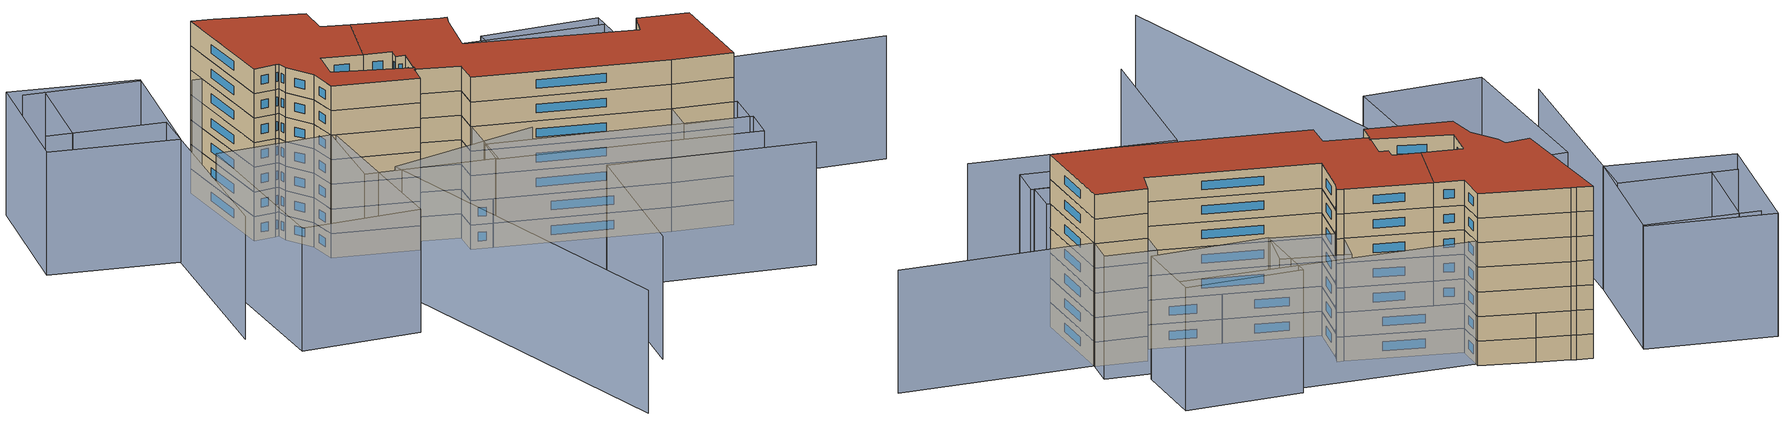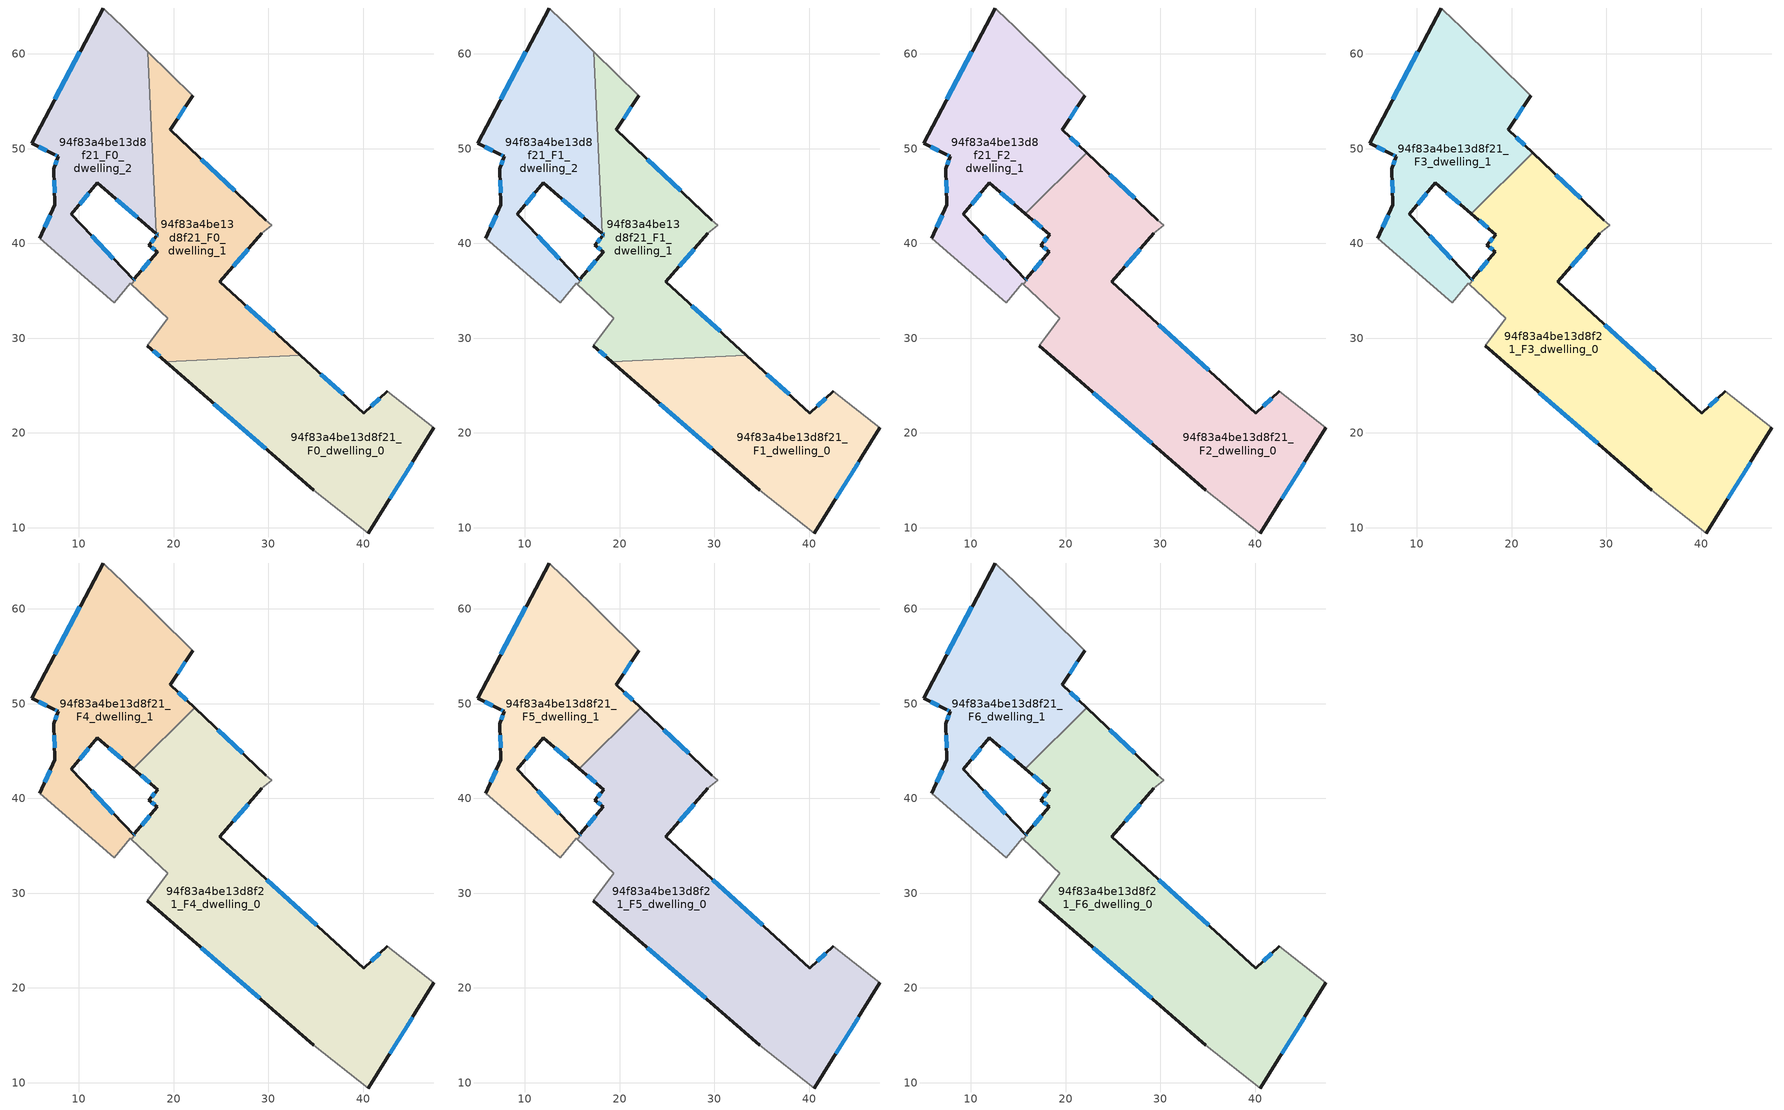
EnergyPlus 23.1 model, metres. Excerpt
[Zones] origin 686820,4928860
94f83a4be13d8f21_F0_dwelling_0
 floor ground (EU_floor_Construction): 42.55,24.39 47.47,20.53 40.56,9.43 34.79,13.93 19.16,27.52 33.37,28.19 40.07,22.08 z0
 wall outside (EU_wall_Construction): 40.56,9.43 47.47,20.53 / 19.16,27.52 34.79,13.93 / 42.55,24.39 40.07,22.08 33.37,28.19 z0:3
 wall adiabatic (EU_wall_Construction): 47.47,20.53 42.55,24.39 / 34.79,13.93 40.56,9.43 z0:3
 wall to 94f83a4be13d8f21_F0_dwelling_1 (EU_wall_Construction): 33.37,28.19 19.16,27.52 z0:3
 window (EU_Window_Construction): 42.81,13.04 45.22,16.92 / 24.24,23.1 29.7,18.35 / 37.89,24.07 35.55,26.2 / 41.74,23.64 40.88,22.84 z0.98:2.02
94f83a4be13d8f21_F0_dwelling_1
 floor ground (EU_floor_Construction): 22,55.57 19.67,52 29.72,42.47 30.34,41.95 29.33,41.08 24.87,35.93 33.37,28.19 19.16,27.52 17.2,29.21 19.37,32.11 15.53,35.69 15.94,36.18 15.87,36.26 18.28,39.09 18.29,39.11 17.39,39.8 18.2,40.79 18.32,40.93 18.19,41.05 17.28,60.25 z0
 wall outside (EU_wall_Construction): 18.19,41.05 18.32,40.93 18.2,40.79 17.39,39.8 18.29,39.11 18.28,39.09 15.87,36.26 / 29.72,42.47 19.67,52 22,55.57 / 33.37,28.19 24.87,35.93 29.33,41.08 / 17.2,29.21 19.16,27.52 z0:3
 wall to 94f83a4be13d8f21_F0_dwelling_2 (EU_wall_Construction): 17.28,60.25 18.19,41.05 / 15.87,36.26 15.94,36.18 15.53,35.69 z0:3
 wall adiabatic (EU_wall_Construction): 22,55.57 17.28,60.25 / 29.33,41.08 30.34,41.95 29.72,42.47 / 15.53,35.69 19.37,32.11 17.2,29.21 z0:3
 window (EU_Window_Construction): 17.68,39.58 18,39.33 / 17.94,40.47 17.65,40.13 / 18.28,40.89 18.24,40.84 / 18.23,41.01 18.28,40.97 / 20.43,53.16 21.24,54.41 / 26.45,45.57 22.94,48.9 / 26.32,37.61 27.88,39.41 / 30.61,30.71 27.64,33.41 / 17.84,28.66 18.52,28.07 / 17.5,38.17 16.65,37.18 z0.98:2.02
94f83a4be13d8f21_F0_dwelling_2
 floor ground (EU_floor_Construction): 14.44,63.06 17.28,60.25 18.19,41.05 11.94,46.39 9.22,43.08 15.77,36.14 15.87,36.26 15.94,36.18 15.53,35.69 15.42,35.79 13.71,33.74 5.89,40.57 7.48,44.11 7.35,47.89 7.81,49.18 7.37,49.42 5.02,50.59 12.56,64.85 13.97,63.53 z0
 wall outside (EU_wall_Construction): 12.56,64.85 5.02,50.59 7.37,49.42 7.81,49.18 7.35,47.89 7.48,44.11 5.89,40.57 / 15.77,36.14 9.22,43.08 11.94,46.39 18.19,41.05 / 15.77,36.14 15.87,36.26 z0:3
 wall adiabatic (EU_wall_Construction): 5.89,40.57 13.71,33.74 15.42,35.79 15.53,35.69 / 17.28,60.25 14.44,63.06 13.97,63.53 12.56,64.85 z0:3
 window (EU_Window_Construction): 6.96,42.95 6.41,41.72 / 7.39,46.66 7.44,45.34 / 7.66,48.77 7.5,48.31 / 7.51,49.34 7.67,49.26 / 5.78,50.21 6.61,49.8 / 10.11,60.22 7.47,55.23 / 13.97,44.66 16.16,42.79 / 10.1,44.15 11.06,45.32 / 13.64,38.4 11.35,40.82 / 15.8,36.18 15.84,36.22 z0.98:2.02
94f83a4be13d8f21_F1_dwelling_0
 floor to 94f83a4be13d8f21_F0_dwelling_0 (EU_floor_Construction): 42.55,24.39 47.47,20.53 40.56,9.43 34.79,13.93 19.16,27.52 33.37,28.19 40.07,22.08 z3
 wall outside (EU_wall_Construction): 40.56,9.43 47.47,20.53 / 19.16,27.52 34.79,13.93 / 42.55,24.39 40.07,22.08 33.37,28.19 z3:6
 wall adiabatic (EU_wall_Construction): 47.47,20.53 42.55,24.39 / 34.79,13.93 40.56,9.43 z3:6
 wall to 94f83a4be13d8f21_F1_dwelling_1 (EU_wall_Construction): 33.37,28.19 19.16,27.52 z3:6
 window (EU_Window_Construction): 42.81,13.04 45.22,16.92 / 24.24,23.1 29.7,18.35 / 37.89,24.07 35.55,26.2 / 41.74,23.64 40.88,22.84 z3.98:5.02
94f83a4be13d8f21_F1_dwelling_1
 floor to 94f83a4be13d8f21_F0_dwelling_1 (EU_floor_Construction): 22,55.57 19.67,52 29.72,42.47 30.34,41.95 29.33,41.08 24.87,35.93 33.37,28.19 19.16,27.52 17.2,29.21 19.37,32.11 15.53,35.69 15.94,36.18 15.87,36.26 18.28,39.09 18.29,39.11 17.39,39.8 18.2,40.79 18.32,40.93 18.19,41.05 17.28,60.25 z3
 wall outside (EU_wall_Construction): 18.19,41.05 18.32,40.93 18.2,40.79 17.39,39.8 18.29,39.11 18.28,39.09 15.87,36.26 / 29.72,42.47 19.67,52 22,55.57 / 33.37,28.19 24.87,35.93 29.33,41.08 / 17.2,29.21 19.16,27.52 z3:6
 wall to 94f83a4be13d8f21_F1_dwelling_2 (EU_wall_Construction): 17.28,60.25 18.19,41.05 / 15.87,36.26 15.94,36.18 15.53,35.69 z3:6
 wall adiabatic (EU_wall_Construction): 22,55.57 17.28,60.25 / 29.33,41.08 30.34,41.95 29.72,42.47 / 15.53,35.69 19.37,32.11 17.2,29.21 z3:6
 window (EU_Window_Construction): 17.68,39.58 18,39.33 / 17.94,40.47 17.65,40.13 / 18.28,40.89 18.24,40.84 / 18.23,41.01 18.28,40.97 / 20.43,53.16 21.24,54.41 / 26.45,45.57 22.94,48.9 / 26.32,37.61 27.88,39.41 / 30.61,30.71 27.64,33.41 / 17.84,28.66 18.52,28.07 / 17.5,38.17 16.65,37.18 z3.98:5.02
94f83a4be13d8f21_F1_dwelling_2
 floor to 94f83a4be13d8f21_F0_dwelling_2 (EU_floor_Construction): 14.44,63.06 17.28,60.25 18.19,41.05 11.94,46.39 9.22,43.08 15.77,36.14 15.87,36.26 15.94,36.18 15.53,35.69 15.42,35.79 13.71,33.74 5.89,40.57 7.48,44.11 7.35,47.89 7.81,49.18 7.37,49.42 5.02,50.59 12.56,64.85 13.97,63.53 z3
 wall outside (EU_wall_Construction): 12.56,64.85 5.02,50.59 7.37,49.42 7.81,49.18 7.35,47.89 7.48,44.11 5.89,40.57 / 15.77,36.14 9.22,43.08 11.94,46.39 18.19,41.05 / 15.77,36.14 15.87,36.26 z3:6
 wall adiabatic (EU_wall_Construction): 5.89,40.57 13.71,33.74 15.42,35.79 15.53,35.69 / 17.28,60.25 14.44,63.06 13.97,63.53 12.56,64.85 z3:6
 window (EU_Window_Construction): 6.96,42.95 6.41,41.72 / 7.39,46.66 7.44,45.34 / 7.66,48.77 7.5,48.31 / 7.51,49.34 7.67,49.26 / 5.78,50.21 6.61,49.8 / 10.11,60.22 7.47,55.23 / 13.97,44.66 16.16,42.79 / 10.1,44.15 11.06,45.32 / 13.64,38.4 11.35,40.82 / 15.8,36.18 15.84,36.22 z3.98:5.02
94f83a4be13d8f21_F2_dwelling_0
 floor to 94f83a4be13d8f21_F1_dwelling_0 (EU_floor_Construction): 42.55,24.39 47.47,20.53 40.56,9.43 34.79,13.93 19.16,27.52 33.37,28.19 40.07,22.08 z6
 floor to 94f83a4be13d8f21_F1_dwelling_1 (EU_floor_Construction): 29.72,42.47 30.34,41.95 29.33,41.08 24.87,35.93 33.37,28.19 19.16,27.52 17.2,29.21 19.37,32.11 15.53,35.69 15.94,36.18 15.87,36.26 18.29,39.11 17.39,39.8 18.2,40.79 18.32,40.93 18.19,41.05 17.98,45.39 22.21,49.59 z6
 floor to 94f83a4be13d8f21_F1_dwelling_2 (EU_floor_Construction): 17.98,45.39 18.19,41.05 15.74,43.15 z6
 wall outside (EU_wall_Construction): 15.74,43.15 18.32,40.93 17.39,39.8 18.29,39.11 15.87,36.26 / 29.72,42.47 22.21,49.59 / 42.55,24.39 40.07,22.08 24.87,35.93 29.33,41.08 / 40.56,9.43 47.47,20.53 / 17.2,29.21 34.79,13.93 z6:9
 wall to 94f83a4be13d8f21_F2_dwelling_1 (EU_wall_Construction): 15.87,36.26 15.94,36.18 15.53,35.69 / 22.21,49.59 15.74,43.15 z6:9
 wall adiabatic (EU_wall_Construction): 29.33,41.08 30.34,41.95 29.72,42.47 / 47.47,20.53 42.55,24.39 / 34.79,13.93 40.56,9.43 / 15.53,35.69 19.37,32.11 17.2,29.21 z6:9
 window (EU_Window_Construction): 17.5,38.18 16.66,37.19 / 17.68,39.58 18,39.33 / 18.02,40.57 17.69,40.17 / 16.58,42.43 17.48,41.65 / 27.28,44.79 24.65,47.28 / 26.32,37.61 27.88,39.41 / 35.13,26.59 29.81,31.43 / 41.74,23.64 40.88,22.84 / 42.81,13.04 45.22,16.92 / 22.92,24.25 29.07,18.9 z6.98:8.02
94f83a4be13d8f21_F2_dwelling_1
 floor to 94f83a4be13d8f21_F1_dwelling_1 (EU_floor_Construction): 22,55.57 19.67,52 22.21,49.59 17.98,45.39 17.28,60.25 z6
 floor to 94f83a4be13d8f21_F1_dwelling_2 (EU_floor_Construction): 14.44,63.06 17.28,60.25 17.98,45.39 15.74,43.15 11.94,46.39 9.22,43.08 15.77,36.14 15.87,36.26 15.94,36.18 15.53,35.69 15.42,35.79 13.71,33.74 5.89,40.57 7.48,44.11 7.35,47.89 7.81,49.18 7.37,49.42 5.02,50.59 12.56,64.85 13.97,63.53 z6
 wall outside (EU_wall_Construction): 12.56,64.85 5.02,50.59 7.37,49.42 7.81,49.18 7.35,47.89 7.48,44.11 5.89,40.57 / 22.21,49.59 19.67,52 22,55.57 / 15.77,36.14 9.22,43.08 11.94,46.39 15.74,43.15 / 15.77,36.14 15.87,36.26 z6:9
 wall adiabatic (EU_wall_Construction): 22,55.57 14.44,63.06 13.97,63.53 12.56,64.85 / 5.89,40.57 13.71,33.74 15.42,35.79 15.53,35.69 z6:9
 window (EU_Window_Construction): 6.96,42.95 6.41,41.72 / 7.39,46.66 7.44,45.34 / 7.66,48.77 7.5,48.31 / 7.51,49.34 7.67,49.26 / 5.78,50.21 6.61,49.8 / 10.11,60.22 7.47,55.23 / 20.43,53.16 21.24,54.41 / 21.38,50.37 20.5,51.21 / 13.18,45.34 14.5,44.2 / 10.1,44.15 11.06,45.32 / 13.64,38.4 11.35,40.82 / 15.8,36.18 15.84,36.22 z6.98:8.02
94f83a4be13d8f21_F3_dwelling_0
 floor to 94f83a4be13d8f21_F2_dwelling_0 (EU_floor_Construction): 30.34,41.95 29.33,41.08 24.87,35.93 40.07,22.08 42.55,24.39 47.47,20.53 40.56,9.43 34.79,13.93 17.2,29.21 19.37,32.11 15.53,35.69 15.94,36.18 15.87,36.26 18.29,39.11 17.39,39.8 18.32,40.93 15.74,43.15 22.21,49.59 29.72,42.47 z9
 wall outside (EU_wall_Construction): 15.74,43.15 18.32,40.93 17.39,39.8 18.29,39.11 15.87,36.26 / 29.72,42.47 22.21,49.59 / 42.55,24.39 40.07,22.08 24.87,35.93 29.33,41.08 / 40.56,9.43 47.47,20.53 / 17.2,29.21 34.79,13.93 z9:12
 wall to 94f83a4be13d8f21_F3_dwelling_1 (EU_wall_Construction): 15.87,36.26 15.94,36.18 15.53,35.69 / 22.21,49.59 15.74,43.15 z9:12
 wall adiabatic (EU_wall_Construction): 29.33,41.08 30.34,41.95 29.72,42.47 / 47.47,20.53 42.55,24.39 / 34.79,13.93 40.56,9.43 / 15.53,35.69 19.37,32.11 17.2,29.21 z9:12
 window (EU_Window_Construction): 17.5,38.18 16.66,37.19 / 17.68,39.58 18,39.33 / 18.02,40.57 17.69,40.17 / 16.58,42.43 17.48,41.65 / 27.28,44.79 24.65,47.28 / 26.32,37.61 27.88,39.41 / 35.13,26.59 29.81,31.43 / 41.74,23.64 40.88,22.84 / 42.81,13.04 45.22,16.92 / 22.92,24.25 29.07,18.9 z9.98:11.02
94f83a4be13d8f21_F3_dwelling_1
 floor to 94f83a4be13d8f21_F2_dwelling_1 (EU_floor_Construction): 14.44,63.06 22,55.57 19.67,52 22.21,49.59 15.74,43.15 11.94,46.39 9.22,43.08 15.77,36.14 15.87,36.26 15.94,36.18 15.53,35.69 15.42,35.79 13.71,33.74 5.89,40.57 7.48,44.11 7.35,47.89 7.81,49.18 7.37,49.42 5.02,50.59 12.56,64.85 13.97,63.53 z9
 wall outside (EU_wall_Construction): 12.56,64.85 5.02,50.59 7.37,49.42 7.81,49.18 7.35,47.89 7.48,44.11 5.89,40.57 / 22.21,49.59 19.67,52 22,55.57 / 15.77,36.14 9.22,43.08 11.94,46.39 15.74,43.15 / 15.77,36.14 15.87,36.26 z9:12
 wall adiabatic (EU_wall_Construction): 22,55.57 14.44,63.06 13.97,63.53 12.56,64.85 / 5.89,40.57 13.71,33.74 15.42,35.79 15.53,35.69 z9:12
 window (EU_Window_Construction): 6.96,42.95 6.41,41.72 / 7.39,46.66 7.44,45.34 / 7.66,48.77 7.5,48.31 / 7.51,49.34 7.67,49.26 / 5.78,50.21 6.61,49.8 / 10.11,60.22 7.47,55.23 / 20.43,53.16 21.24,54.41 / 21.38,50.37 20.5,51.21 / 13.18,45.34 14.5,44.2 / 10.1,44.15 11.06,45.32 / 13.64,38.4 11.35,40.82 / 15.8,36.18 15.84,36.22 z9.98:11.02
94f83a4be13d8f21_F4_dwelling_0
 floor to 94f83a4be13d8f21_F3_dwelling_0 (EU_floor_Construction): 30.34,41.95 29.33,41.08 24.87,35.93 40.07,22.08 42.55,24.39 47.47,20.53 40.56,9.43 34.79,13.93 17.2,29.21 19.37,32.11 15.53,35.69 15.94,36.18 15.87,36.26 18.29,39.11 17.39,39.8 18.32,40.93 15.74,43.15 22.21,49.59 29.72,42.47 z12
 wall outside (EU_wall_Construction): 15.74,43.15 18.32,40.93 17.39,39.8 18.29,39.11 15.87,36.26 / 29.72,42.47 22.21,49.59 / 42.55,24.39 40.07,22.08 24.87,35.93 29.33,41.08 / 40.56,9.43 47.47,20.53 / 17.2,29.21 34.79,13.93 z12:15
 wall to 94f83a4be13d8f21_F4_dwelling_1 (EU_wall_Construction): 15.87,36.26 15.94,36.18 15.53,35.69 / 22.21,49.59 15.74,43.15 z12:15
 wall adiabatic (EU_wall_Construction): 29.33,41.08 30.34,41.95 29.72,42.47 / 47.47,20.53 42.55,24.39 / 34.79,13.93 40.56,9.43 / 15.53,35.69 19.37,32.11 17.2,29.21 z12:15
 window (EU_Window_Construction): 17.5,38.18 16.66,37.19 / 17.68,39.58 18,39.33 / 18.02,40.57 17.69,40.17 / 16.58,42.43 17.48,41.65 / 27.28,44.79 24.65,47.28 / 26.32,37.61 27.88,39.41 / 35.13,26.59 29.81,31.43 / 41.74,23.64 40.88,22.84 / 42.81,13.04 45.22,16.92 / 22.92,24.25 29.07,18.9 z12.98:14.02
94f83a4be13d8f21_F4_dwelling_1
 floor to 94f83a4be13d8f21_F3_dwelling_1 (EU_floor_Construction): 14.44,63.06 22,55.57 19.67,52 22.21,49.59 15.74,43.15 11.94,46.39 9.22,43.08 15.77,36.14 15.87,36.26 15.94,36.18 15.53,35.69 15.42,35.79 13.71,33.74 5.89,40.57 7.48,44.11 7.35,47.89 7.81,49.18 7.37,49.42 5.02,50.59 12.56,64.85 13.97,63.53 z12
 wall outside (EU_wall_Construction): 12.56,64.85 5.02,50.59 7.37,49.42 7.81,49.18 7.35,47.89 7.48,44.11 5.89,40.57 / 22.21,49.59 19.67,52 22,55.57 / 15.77,36.14 9.22,43.08 11.94,46.39 15.74,43.15 / 15.77,36.14 15.87,36.26 z12:15
 wall adiabatic (EU_wall_Construction): 22,55.57 14.44,63.06 13.97,63.53 12.56,64.85 / 5.89,40.57 13.71,33.74 15.42,35.79 15.53,35.69 z12:15
 window (EU_Window_Construction): 6.96,42.95 6.41,41.72 / 7.39,46.66 7.44,45.34 / 7.66,48.77 7.5,48.31 / 7.51,49.34 7.67,49.26 / 5.78,50.21 6.61,49.8 / 10.11,60.22 7.47,55.23 / 20.43,53.16 21.24,54.41 / 21.38,50.37 20.5,51.21 / 13.18,45.34 14.5,44.2 / 10.1,44.15 11.06,45.32 / 13.64,38.4 11.35,40.82 / 15.8,36.18 15.84,36.22 z12.98:14.02
94f83a4be13d8f21_F5_dwelling_0
 floor to 94f83a4be13d8f21_F4_dwelling_0 (EU_floor_Construction): 30.34,41.95 29.33,41.08 24.87,35.93 40.07,22.08 42.55,24.39 47.47,20.53 40.56,9.43 34.79,13.93 17.2,29.21 19.37,32.11 15.53,35.69 15.94,36.18 15.87,36.26 18.29,39.11 17.39,39.8 18.32,40.93 15.74,43.15 22.21,49.59 29.72,42.47 z15
 wall outside (EU_wall_Construction): 15.74,43.15 18.32,40.93 17.39,39.8 18.29,39.11 15.87,36.26 / 29.72,42.47 22.21,49.59 / 42.55,24.39 40.07,22.08 24.87,35.93 29.33,41.08 / 40.56,9.43 47.47,20.53 / 17.2,29.21 34.79,13.93 z15:18
 wall to 94f83a4be13d8f21_F5_dwelling_1 (EU_wall_Construction): 15.87,36.26 15.94,36.18 15.53,35.69 / 22.21,49.59 15.74,43.15 z15:18
 wall adiabatic (EU_wall_Construction): 29.33,41.08 30.34,41.95 29.72,42.47 / 47.47,20.53 42.55,24.39 / 34.79,13.93 40.56,9.43 / 15.53,35.69 19.37,32.11 17.2,29.21 z15:18
 window (EU_Window_Construction): 17.5,38.18 16.66,37.19 / 17.68,39.58 18,39.33 / 18.02,40.57 17.69,40.17 / 16.58,42.43 17.48,41.65 / 27.28,44.79 24.65,47.28 / 26.32,37.61 27.88,39.41 / 35.13,26.59 29.81,31.43 / 41.74,23.64 40.88,22.84 / 42.81,13.04 45.22,16.92 / 22.92,24.25 29.07,18.9 z15.98:17.02
94f83a4be13d8f21_F5_dwelling_1
 floor to 94f83a4be13d8f21_F4_dwelling_1 (EU_floor_Construction): 14.44,63.06 22,55.57 19.67,52 22.21,49.59 15.74,43.15 11.94,46.39 9.22,43.08 15.77,36.14 15.87,36.26 15.94,36.18 15.53,35.69 15.42,35.79 13.71,33.74 5.89,40.57 7.48,44.11 7.35,47.89 7.81,49.18 7.37,49.42 5.02,50.59 12.56,64.85 13.97,63.53 z15
 wall outside (EU_wall_Construction): 12.56,64.85 5.02,50.59 7.37,49.42 7.81,49.18 7.35,47.89 7.48,44.11 5.89,40.57 / 22.21,49.59 19.67,52 22,55.57 / 15.77,36.14 9.22,43.08 11.94,46.39 15.74,43.15 / 15.77,36.14 15.87,36.26 z15:18
 wall adiabatic (EU_wall_Construction): 22,55.57 14.44,63.06 13.97,63.53 12.56,64.85 / 5.89,40.57 13.71,33.74 15.42,35.79 15.53,35.69 z15:18
 window (EU_Window_Construction): 6.96,42.95 6.41,41.72 / 7.39,46.66 7.44,45.34 / 7.66,48.77 7.5,48.31 / 7.51,49.34 7.67,49.26 / 5.78,50.21 6.61,49.8 / 10.11,60.22 7.47,55.23 / 20.43,53.16 21.24,54.41 / 21.38,50.37 20.5,51.21 / 13.18,45.34 14.5,44.2 / 10.1,44.15 11.06,45.32 / 13.64,38.4 11.35,40.82 / 15.8,36.18 15.84,36.22 z15.98:17.02
94f83a4be13d8f21_F6_dwelling_0
 floor to 94f83a4be13d8f21_F5_dwelling_0 (EU_floor_Construction): 30.34,41.95 29.33,41.08 24.87,35.93 40.07,22.08 42.55,24.39 47.47,20.53 40.56,9.43 34.79,13.93 17.2,29.21 19.37,32.11 15.53,35.69 15.94,36.18 15.87,36.26 18.29,39.11 17.39,39.8 18.32,40.93 15.74,43.15 22.21,49.59 29.72,42.47 z18
 wall outside (EU_wall_Construction): 15.74,43.15 18.32,40.93 17.39,39.8 18.29,39.11 15.87,36.26 / 29.72,42.47 22.21,49.59 / 42.55,24.39 40.07,22.08 24.87,35.93 29.33,41.08 / 40.56,9.43 47.47,20.53 / 17.2,29.21 34.79,13.93 z18:21
 wall to 94f83a4be13d8f21_F6_dwelling_1 (EU_wall_Construction): 15.87,36.26 15.94,36.18 15.53,35.69 / 22.21,49.59 15.74,43.15 z18:21
 wall adiabatic (EU_wall_Construction): 29.33,41.08 30.34,41.95 29.72,42.47 / 47.47,20.53 42.55,24.39 / 34.79,13.93 40.56,9.43 / 15.53,35.69 19.37,32.11 17.2,29.21 z18:21
 window (EU_Window_Construction): 17.5,38.18 16.66,37.19 / 17.68,39.58 18,39.33 / 18.02,40.57 17.69,40.17 / 16.58,42.43 17.48,41.65 / 27.28,44.79 24.65,47.28 / 26.32,37.61 27.88,39.41 / 35.13,26.59 29.81,31.43 / 41.74,23.64 40.88,22.84 / 42.81,13.04 45.22,16.92 / 22.92,24.25 29.07,18.9 z18.98:20.02
 roof outside (EU_roof_Construction): 40.56,9.43 47.47,20.53 42.55,24.39 40.07,22.08 24.87,35.93 29.33,41.08 30.34,41.95 29.72,42.47 22.21,49.59 15.74,43.15 18.32,40.93 17.39,39.8 18.29,39.11 15.87,36.26 15.94,36.18 15.53,35.69 19.37,32.11 17.2,29.21 34.79,13.93 z21
94f83a4be13d8f21_F6_dwelling_1
 floor to 94f83a4be13d8f21_F5_dwelling_1 (EU_floor_Construction): 14.44,63.06 22,55.57 19.67,52 22.21,49.59 15.74,43.15 11.94,46.39 9.22,43.08 15.77,36.14 15.87,36.26 15.94,36.18 15.53,35.69 15.42,35.79 13.71,33.74 5.89,40.57 7.48,44.11 7.35,47.89 7.81,49.18 7.37,49.42 5.02,50.59 12.56,64.85 13.97,63.53 z18
 wall outside (EU_wall_Construction): 12.56,64.85 5.02,50.59 7.37,49.42 7.81,49.18 7.35,47.89 7.48,44.11 5.89,40.57 / 22.21,49.59 19.67,52 22,55.57 / 15.77,36.14 9.22,43.08 11.94,46.39 15.74,43.15 / 15.77,36.14 15.87,36.26 z18:21
 wall adiabatic (EU_wall_Construction): 22,55.57 14.44,63.06 13.97,63.53 12.56,64.85 / 5.89,40.57 13.71,33.74 15.42,35.79 15.53,35.69 z18:21
 window (EU_Window_Construction): 6.96,42.95 6.41,41.72 / 7.39,46.66 7.44,45.34 / 7.66,48.77 7.5,48.31 / 7.51,49.34 7.67,49.26 / 5.78,50.21 6.61,49.8 / 10.11,60.22 7.47,55.23 / 20.43,53.16 21.24,54.41 / 21.38,50.37 20.5,51.21 / 13.18,45.34 14.5,44.2 / 10.1,44.15 11.06,45.32 / 13.64,38.4 11.35,40.82 / 15.8,36.18 15.84,36.22 z18.98:20.02
 roof outside (EU_roof_Construction): 15.94,36.18 15.87,36.26 15.77,36.14 9.22,43.08 11.94,46.39 15.74,43.15 22.21,49.59 19.67,52 22,55.57 14.44,63.06 13.97,63.53 12.56,64.85 5.02,50.59 7.37,49.42 7.81,49.18 7.35,47.89 7.48,44.11 5.89,40.57 13.71,33.74 15.42,35.79 15.53,35.69 z21
shading: 2.99,-7.67 16.67,9.97 / 16.67,9.97 36.19,-5.18 / -11.21,-15.76 2.42,29.15 / 2.42,29.15 21.11,23.47 / -13.16,66.59 -1.73,58 / -1.73,58 -19.59,34.25 / 66.82,7.07 42.89,23.36 / 51.08,34.99 10.2,62.98 / 6.77,67.64 -4.56,75.92 / -2.39,74.41 -10.72,64.59 / 38.05,5.41 31.87,10.09 / 31.87,10.09 34.79,13.94 / 34.79,13.94 40.97,9.25 / 40.97,9.25 38.05,5.41 / 13.79,24.84 38.37,5.15 / 38.37,5.15 35.46,1.52 / 35.46,1.52 10.88,21.21 / 10.88,21.21 13.79,24.84 / 47.47,20.53 42.55,24.4 / 42.55,24.4 44.95,27.45 / 44.95,27.45 49.87,23.58 / 49.87,23.58 47.47,20.53 / 19.74,32.6 11.3,21.21 / 11.3,21.21 -1.45,30.65 / -1.45,30.65 6.98,42.04 / 6.98,42.04 19.74,32.6 / -6.33,19.36 -18.8,26.86 / -18.8,26.86 -6.15,47.89 / -6.15,47.89 6.32,40.39 / 6.32,40.39 -6.33,19.36 / 34.58,35.47 40.05,44.22 / 40.05,44.22 52.19,36.62 / 52.19,36.62 46.72,27.88 / 46.72,27.88 34.58,35.47 / 33.09,45.98 39.07,40.24 / 39.07,40.24 34.62,35.62 / 34.62,35.62 28.65,41.36 / 28.65,41.36 33.09,45.98 / 6.97,67.88 -4.98,53.68 / -4.98,53.68 -16.95,63.76 / -16.95,63.76 -5,77.95 / -5,77.95 6.97,67.88 z0:15
[Building]
EU S2 Campaign: North Axis=0; Terrain=City; Solar Distribution=FullExterior
[Site:Location]
Bologna: Latitude=44.5; Longitude=11.25; Time Zone=1; Elevation=37
[SizingPeriod:WeatherFileDays]
AnnualSizingPeriod: Begin Month=1; Begin Day of Month=1; End Month=12; End Day of Month=31; Day of Week for Start Day=Monday; Use Weather File Daylight Saving Period=No; Use Weather File Rain and Snow Indicators=No
[MATERIAL]
EU_InternalMass_Material: Roughness=MediumRough; Thickness=0.1; Conductivity=1; Density=1800; Specific Heat=900; Thermal Absorptance=0.9; Solar Absorptance=0.7; Visible Absorptance=0.7
[MATERIAL:NOMASS] Roughness=MediumRough; Thermal Absorptance=0.9; Solar Absorptance=0.7; Visible Absorptance=0.7
Name | Thermal Resistance
EU_wall_NoMass | 0.905828
EU_roof_NoMass | 0.37593
EU_floor_NoMass | 0.67114
[WINDOWMATERIAL:SIMPLEGLAZINGSYSTEM]
EU_Window_SimpleGlazing: UFactor=4.52486; Solar Heat Gain Coefficient=0.85; Visible Transmittance=0.85
[CONSTRUCTION]
EU_wall_Construction: EU_wall_NoMass
EU_roof_Construction: EU_roof_NoMass
EU_floor_Construction: EU_floor_NoMass
EU_InternalMass_Construction: EU_InternalMass_Material
EU_Window_Construction: EU_Window_SimpleGlazing
[ZONE] Type=1; Multiplier=1; Ceiling Height=autocalculate; Floor Area=autocalculate; Part of Total Floor Area=Yes
Name | Volume
94f83a4be13d8f21_F0_dwelling_0; 94f83a4be13d8f21_F1_dwelling_0 | 712.41
94f83a4be13d8f21_F2_dwelling_0; 94f83a4be13d8f21_F3_dwelling_0; 94f83a4be13d8f21_F4_dwelling_0; 94f83a4be13d8f21_F5_dwelling_0; 94f83a4be13d8f21_F6_dwelling_0 | 1350.56
94f83a4be13d8f21_F0_dwelling_1; 94f83a4be13d8f21_F1_dwelling_1 | 740.233
94f83a4be13d8f21_F2_dwelling_1; 94f83a4be13d8f21_F3_dwelling_1; 94f83a4be13d8f21_F4_dwelling_1; 94f83a4be13d8f21_F5_dwelling_1; 94f83a4be13d8f21_F6_dwelling_1 | 771.752
94f83a4be13d8f21_F0_dwelling_2; 94f83a4be13d8f21_F1_dwelling_2 | 669.683
[INTERNALMASS] Construction=EU_InternalMass_Construction
Name | Zone or ZoneList | Surface Area
94f83a4be13d8f21_F0_dwelling_0_EU_InternalMass | 94f83a4be13d8f21_F0_dwelling_0 | 237.466
94f83a4be13d8f21_F0_dwelling_1_EU_InternalMass | 94f83a4be13d8f21_F0_dwelling_1 | 246.746
94f83a4be13d8f21_F0_dwelling_2_EU_InternalMass | 94f83a4be13d8f21_F0_dwelling_2 | 223.221
94f83a4be13d8f21_F1_dwelling_0_EU_InternalMass | 94f83a4be13d8f21_F1_dwelling_0 | 237.466
94f83a4be13d8f21_F1_dwelling_1_EU_InternalMass | 94f83a4be13d8f21_F1_dwelling_1 | 246.746
94f83a4be13d8f21_F1_dwelling_2_EU_InternalMass | 94f83a4be13d8f21_F1_dwelling_2 | 223.221
94f83a4be13d8f21_F2_dwelling_0_EU_InternalMass | 94f83a4be13d8f21_F2_dwelling_0 | 450.186
94f83a4be13d8f21_F2_dwelling_1_EU_InternalMass | 94f83a4be13d8f21_F2_dwelling_1 | 257.25
94f83a4be13d8f21_F3_dwelling_0_EU_InternalMass | 94f83a4be13d8f21_F3_dwelling_0 | 450.186
94f83a4be13d8f21_F3_dwelling_1_EU_InternalMass | 94f83a4be13d8f21_F3_dwelling_1 | 257.25
94f83a4be13d8f21_F4_dwelling_0_EU_InternalMass | 94f83a4be13d8f21_F4_dwelling_0 | 450.186
94f83a4be13d8f21_F4_dwelling_1_EU_InternalMass | 94f83a4be13d8f21_F4_dwelling_1 | 257.25
94f83a4be13d8f21_F5_dwelling_0_EU_InternalMass | 94f83a4be13d8f21_F5_dwelling_0 | 450.186
94f83a4be13d8f21_F5_dwelling_1_EU_InternalMass | 94f83a4be13d8f21_F5_dwelling_1 | 257.25
94f83a4be13d8f21_F6_dwelling_0_EU_InternalMass | 94f83a4be13d8f21_F6_dwelling_0 | 450.186
94f83a4be13d8f21_F6_dwelling_1_EU_InternalMass | 94f83a4be13d8f21_F6_dwelling_1 | 257.25
[OTHEREQUIPMENT] Fuel Type=Electricity; Design Level Calculation Method=Watts/Area; Power per Zone Floor Area=1; Fraction Latent=0; Fraction Radiant=0; Fraction Lost=0; Carbon Dioxide Generation Rate=0; EndUse Subcategory=EU_Step8_InternalGains
Name | Zone or ZoneList or Space or SpaceList | Schedule
EU_Step8_InternalGain_94f83a4be13d8f21_F0_dwelling_0_f000 | 94f83a4be13d8f21_F0_dwelling_0 | EU_Step8_GainSchedule_94f83a4be13d8f21_F0_dwelling_0_f000
EU_Step8_InternalGain_94f83a4be13d8f21_F0_dwelling_1_f000 | 94f83a4be13d8f21_F0_dwelling_1 | EU_Step8_GainSchedule_94f83a4be13d8f21_F0_dwelling_1_f000
EU_Step8_InternalGain_94f83a4be13d8f21_F0_dwelling_2_f000 | 94f83a4be13d8f21_F0_dwelling_2 | EU_Step8_GainSchedule_94f83a4be13d8f21_F0_dwelling_2_f000
EU_Step8_InternalGain_94f83a4be13d8f21_F1_dwelling_0_f000 | 94f83a4be13d8f21_F1_dwelling_0 | EU_Step8_GainSchedule_94f83a4be13d8f21_F1_dwelling_0_f000
EU_Step8_InternalGain_94f83a4be13d8f21_F1_dwelling_1_f000 | 94f83a4be13d8f21_F1_dwelling_1 | EU_Step8_GainSchedule_94f83a4be13d8f21_F1_dwelling_1_f000
EU_Step8_InternalGain_94f83a4be13d8f21_F1_dwelling_2_f000 | 94f83a4be13d8f21_F1_dwelling_2 | EU_Step8_GainSchedule_94f83a4be13d8f21_F1_dwelling_2_f000
EU_Step8_InternalGain_94f83a4be13d8f21_F2_dwelling_0_f000 | 94f83a4be13d8f21_F2_dwelling_0 | EU_Step8_GainSchedule_94f83a4be13d8f21_F2_dwelling_0_f000
EU_Step8_InternalGain_94f83a4be13d8f21_F2_dwelling_1_f000 | 94f83a4be13d8f21_F2_dwelling_1 | EU_Step8_GainSchedule_94f83a4be13d8f21_F2_dwelling_1_f000
EU_Step8_InternalGain_94f83a4be13d8f21_F3_dwelling_0_f000 | 94f83a4be13d8f21_F3_dwelling_0 | EU_Step8_GainSchedule_94f83a4be13d8f21_F3_dwelling_0_f000
EU_Step8_InternalGain_94f83a4be13d8f21_F3_dwelling_1_f000 | 94f83a4be13d8f21_F3_dwelling_1 | EU_Step8_GainSchedule_94f83a4be13d8f21_F3_dwelling_1_f000
EU_Step8_InternalGain_94f83a4be13d8f21_F4_dwelling_0_f000 | 94f83a4be13d8f21_F4_dwelling_0 | EU_Step8_GainSchedule_94f83a4be13d8f21_F4_dwelling_0_f000
EU_Step8_InternalGain_94f83a4be13d8f21_F4_dwelling_1_f000 | 94f83a4be13d8f21_F4_dwelling_1 | EU_Step8_GainSchedule_94f83a4be13d8f21_F4_dwelling_1_f000
EU_Step8_InternalGain_94f83a4be13d8f21_F5_dwelling_0_f000 | 94f83a4be13d8f21_F5_dwelling_0 | EU_Step8_GainSchedule_94f83a4be13d8f21_F5_dwelling_0_f000
EU_Step8_InternalGain_94f83a4be13d8f21_F5_dwelling_1_f000 | 94f83a4be13d8f21_F5_dwelling_1 | EU_Step8_GainSchedule_94f83a4be13d8f21_F5_dwelling_1_f000
EU_Step8_InternalGain_94f83a4be13d8f21_F6_dwelling_0_f000 | 94f83a4be13d8f21_F6_dwelling_0 | EU_Step8_GainSchedule_94f83a4be13d8f21_F6_dwelling_0_f000
EU_Step8_InternalGain_94f83a4be13d8f21_F6_dwelling_1_f000 | 94f83a4be13d8f21_F6_dwelling_1 | EU_Step8_GainSchedule_94f83a4be13d8f21_F6_dwelling_1_f000
[ZONEVENTILATION:DESIGNFLOWRATE] Schedule=EU_AlwaysOn; Design Flow Rate Calculation Method=AirChanges/Hour; Air Changes per Hour=0.73129; Ventilation Type=Natural; Fan Pressure Rise=0; Fan Total Efficiency=1; Constant Term Coefficient=1; Temperature Term Coefficient=0; Velocity Term Coefficient=0; Velocity Squared Term Coefficient=0; Minimum Indoor Temperature=-100; Maximum Indoor Temperature=100; Delta Temperature=-100; Minimum Outdoor Temperature=-100; Maximum Outdoor Temperature=100; Maximum Wind Speed=40
Name | Zone or ZoneList or Space or SpaceList
EU_ConstantAir_94f83a4be13d8f21_F0_dwelling_0 | 94f83a4be13d8f21_F0_dwelling_0
EU_ConstantAir_94f83a4be13d8f21_F0_dwelling_1 | 94f83a4be13d8f21_F0_dwelling_1
EU_ConstantAir_94f83a4be13d8f21_F0_dwelling_2 | 94f83a4be13d8f21_F0_dwelling_2
EU_ConstantAir_94f83a4be13d8f21_F1_dwelling_0 | 94f83a4be13d8f21_F1_dwelling_0
EU_ConstantAir_94f83a4be13d8f21_F1_dwelling_1 | 94f83a4be13d8f21_F1_dwelling_1
EU_ConstantAir_94f83a4be13d8f21_F1_dwelling_2 | 94f83a4be13d8f21_F1_dwelling_2
EU_ConstantAir_94f83a4be13d8f21_F2_dwelling_0 | 94f83a4be13d8f21_F2_dwelling_0
EU_ConstantAir_94f83a4be13d8f21_F2_dwelling_1 | 94f83a4be13d8f21_F2_dwelling_1
EU_ConstantAir_94f83a4be13d8f21_F3_dwelling_0 | 94f83a4be13d8f21_F3_dwelling_0
EU_ConstantAir_94f83a4be13d8f21_F3_dwelling_1 | 94f83a4be13d8f21_F3_dwelling_1
EU_ConstantAir_94f83a4be13d8f21_F4_dwelling_0 | 94f83a4be13d8f21_F4_dwelling_0
EU_ConstantAir_94f83a4be13d8f21_F4_dwelling_1 | 94f83a4be13d8f21_F4_dwelling_1
EU_ConstantAir_94f83a4be13d8f21_F5_dwelling_0 | 94f83a4be13d8f21_F5_dwelling_0
EU_ConstantAir_94f83a4be13d8f21_F5_dwelling_1 | 94f83a4be13d8f21_F5_dwelling_1
EU_ConstantAir_94f83a4be13d8f21_F6_dwelling_0 | 94f83a4be13d8f21_F6_dwelling_0
EU_ConstantAir_94f83a4be13d8f21_F6_dwelling_1 | 94f83a4be13d8f21_F6_dwelling_1
[HVACTEMPLATE:THERMOSTAT] Constant Heating Setpoint=20; Constant Cooling Setpoint=50
EU_HeatOnly_94f83a4be13d8f21_F0_dwelling_0; EU_HeatOnly_94f83a4be13d8f21_F0_dwelling_1; EU_HeatOnly_94f83a4be13d8f21_F0_dwelling_2; EU_HeatOnly_94f83a4be13d8f21_F1_dwelling_0; EU_HeatOnly_94f83a4be13d8f21_F1_dwelling_1; EU_HeatOnly_94f83a4be13d8f21_F1_dwelling_2; EU_HeatOnly_94f83a4be13d8f21_F2_dwelling_0; EU_HeatOnly_94f83a4be13d8f21_F2_dwelling_1; EU_HeatOnly_94f83a4be13d8f21_F3_dwelling_0; EU_HeatOnly_94f83a4be13d8f21_F3_dwelling_1; EU_HeatOnly_94f83a4be13d8f21_F4_dwelling_0; EU_HeatOnly_94f83a4be13d8f21_F4_dwelling_1; EU_HeatOnly_94f83a4be13d8f21_F5_dwelling_0; EU_HeatOnly_94f83a4be13d8f21_F5_dwelling_1; EU_HeatOnly_94f83a4be13d8f21_F6_dwelling_0; EU_HeatOnly_94f83a4be13d8f21_F6_dwelling_1
[HVACTEMPLATE:ZONE:IDEALLOADSAIRSYSTEM] System Availability Schedule=EU_AlwaysOn; Maximum Heating Supply Air Temperature=50; Minimum Cooling Supply Air Temperature=13; Maximum Heating Supply Air Humidity Ratio=0.0156; Minimum Cooling Supply Air Humidity Ratio=0.0077; Heating Limit=NoLimit; Cooling Limit=NoLimit; Heating Availability Schedule=EU_AlwaysOn; Cooling Availability Schedule=EU_CoolingOff; Dehumidification Control Type=ConstantSensibleHeatRatio; Cooling Sensible Heat Ratio=0.7; Dehumidification Setpoint=60; Humidification Control Type=None; Humidification Setpoint=30; Outdoor Air Method=None; Outdoor Air Flow Rate per Person=0.00944; Outdoor Air Flow Rate per Zone Floor Area=0; Outdoor Air Flow Rate per Zone=0; Demand Controlled Ventilation Type=None; Outdoor Air Economizer Type=NoEconomizer; Heat Recovery Type=None; Sensible Heat Recovery Effectiveness=0.7; Latent Heat Recovery Effectiveness=0.65
Name | Template Thermostat
94f83a4be13d8f21_F0_dwelling_0 | EU_HeatOnly_94f83a4be13d8f21_F0_dwelling_0
94f83a4be13d8f21_F0_dwelling_1 | EU_HeatOnly_94f83a4be13d8f21_F0_dwelling_1
94f83a4be13d8f21_F0_dwelling_2 | EU_HeatOnly_94f83a4be13d8f21_F0_dwelling_2
94f83a4be13d8f21_F1_dwelling_0 | EU_HeatOnly_94f83a4be13d8f21_F1_dwelling_0
94f83a4be13d8f21_F1_dwelling_1 | EU_HeatOnly_94f83a4be13d8f21_F1_dwelling_1
94f83a4be13d8f21_F1_dwelling_2 | EU_HeatOnly_94f83a4be13d8f21_F1_dwelling_2
94f83a4be13d8f21_F2_dwelling_0 | EU_HeatOnly_94f83a4be13d8f21_F2_dwelling_0
94f83a4be13d8f21_F2_dwelling_1 | EU_HeatOnly_94f83a4be13d8f21_F2_dwelling_1
94f83a4be13d8f21_F3_dwelling_0 | EU_HeatOnly_94f83a4be13d8f21_F3_dwelling_0
94f83a4be13d8f21_F3_dwelling_1 | EU_HeatOnly_94f83a4be13d8f21_F3_dwelling_1
94f83a4be13d8f21_F4_dwelling_0 | EU_HeatOnly_94f83a4be13d8f21_F4_dwelling_0
94f83a4be13d8f21_F4_dwelling_1 | EU_HeatOnly_94f83a4be13d8f21_F4_dwelling_1
94f83a4be13d8f21_F5_dwelling_0 | EU_HeatOnly_94f83a4be13d8f21_F5_dwelling_0
94f83a4be13d8f21_F5_dwelling_1 | EU_HeatOnly_94f83a4be13d8f21_F5_dwelling_1
94f83a4be13d8f21_F6_dwelling_0 | EU_HeatOnly_94f83a4be13d8f21_F6_dwelling_0
94f83a4be13d8f21_F6_dwelling_1 | EU_HeatOnly_94f83a4be13d8f21_F6_dwelling_1
[SIZING:ZONE] Zone Cooling Design Supply Air Temperature Input Method=SupplyAirTemperature; Zone Cooling Design Supply Air Temperature=13; Zone Heating Design Supply Air Temperature Input Method=SupplyAirTemperature; Zone Heating Design Supply Air Temperature=50; Zone Cooling Design Supply Air Humidity Ratio=0.008; Zone Heating Design Supply Air Humidity Ratio=0.008; Cooling Design Air Flow Method=DesignDay; Cooling Design Air Flow Rate=0; Cooling Minimum Air Flow per Zone Floor Area=0.000762; Cooling Minimum Air Flow=0; Cooling Minimum Air Flow Fraction=0.2; Heating Design Air Flow Method=DesignDay; Heating Design Air Flow Rate=0; Heating Maximum Air Flow per Zone Floor Area=0.002032; Heating Maximum Air Flow=0.141576; Heating Maximum Air Flow Fraction=0.3; Account for Dedicated Outdoor Air System=No; Dedicated Outdoor Air System Control Strategy=NeutralSupplyAir; Dedicated Outdoor Air Low Setpoint Temperature for Design=autosize; Dedicated Outdoor Air High Setpoint Temperature for Design=autosize; Zone Load Sizing Method=Sensible Load Only No Latent Load; Zone Latent Cooling Design Supply Air Humidity Ratio Input Method=HumidityRatioDifference; Zone Cooling Design Supply Air Humidity Ratio Difference=0.005; Zone Latent Heating Design Supply Air Humidity Ratio Input Method=HumidityRatioDifference; Zone Humidification Design Supply Air Humidity Ratio Difference=0.005
94f83a4be13d8f21_F0_dwelling_0; 94f83a4be13d8f21_F0_dwelling_1; 94f83a4be13d8f21_F0_dwelling_2; 94f83a4be13d8f21_F1_dwelling_0; 94f83a4be13d8f21_F1_dwelling_1; 94f83a4be13d8f21_F1_dwelling_2; 94f83a4be13d8f21_F2_dwelling_0; 94f83a4be13d8f21_F2_dwelling_1; 94f83a4be13d8f21_F3_dwelling_0; 94f83a4be13d8f21_F3_dwelling_1; 94f83a4be13d8f21_F4_dwelling_0; 94f83a4be13d8f21_F4_dwelling_1; 94f83a4be13d8f21_F5_dwelling_0; 94f83a4be13d8f21_F5_dwelling_1; 94f83a4be13d8f21_F6_dwelling_0; 94f83a4be13d8f21_F6_dwelling_1
[SCHEDULE:CONSTANT]
Name | Hourly Value
EU_AlwaysOn | 1
EU_CoolingOff | 0
[SCHEDULE:FILE] Column Number=1; Rows to Skip at Top=0; Number of Hours of Data=8760; Column Separator=Comma; Interpolate to Timestep=No; Minutes per Item=60; Adjust Schedule for Daylight Savings=Yes
Name | File
EU_Step8_GainSchedule_94f83a4be13d8f21_F0_dwelling_0_f000 | ../../schedules/94f83a4be13d8f21/94f83a4be13d8f21_F0_dwelling_0_f000_gain.csv
EU_Step8_GainSchedule_94f83a4be13d8f21_F0_dwelling_1_f000 | ../../schedules/94f83a4be13d8f21/94f83a4be13d8f21_F0_dwelling_1_f000_gain.csv
EU_Step8_GainSchedule_94f83a4be13d8f21_F0_dwelling_2_f000 | ../../schedules/94f83a4be13d8f21/94f83a4be13d8f21_F0_dwelling_2_f000_gain.csv
EU_Step8_GainSchedule_94f83a4be13d8f21_F1_dwelling_0_f000 | ../../schedules/94f83a4be13d8f21/94f83a4be13d8f21_F1_dwelling_0_f000_gain.csv
EU_Step8_GainSchedule_94f83a4be13d8f21_F1_dwelling_1_f000 | ../../schedules/94f83a4be13d8f21/94f83a4be13d8f21_F1_dwelling_1_f000_gain.csv
EU_Step8_GainSchedule_94f83a4be13d8f21_F1_dwelling_2_f000 | ../../schedules/94f83a4be13d8f21/94f83a4be13d8f21_F1_dwelling_2_f000_gain.csv
EU_Step8_GainSchedule_94f83a4be13d8f21_F2_dwelling_0_f000 | ../../schedules/94f83a4be13d8f21/94f83a4be13d8f21_F2_dwelling_0_f000_gain.csv
EU_Step8_GainSchedule_94f83a4be13d8f21_F2_dwelling_1_f000 | ../../schedules/94f83a4be13d8f21/94f83a4be13d8f21_F2_dwelling_1_f000_gain.csv
EU_Step8_GainSchedule_94f83a4be13d8f21_F3_dwelling_0_f000 | ../../schedules/94f83a4be13d8f21/94f83a4be13d8f21_F3_dwelling_0_f000_gain.csv
EU_Step8_GainSchedule_94f83a4be13d8f21_F3_dwelling_1_f000 | ../../schedules/94f83a4be13d8f21/94f83a4be13d8f21_F3_dwelling_1_f000_gain.csv
EU_Step8_GainSchedule_94f83a4be13d8f21_F4_dwelling_0_f000 | ../../schedules/94f83a4be13d8f21/94f83a4be13d8f21_F4_dwelling_0_f000_gain.csv
EU_Step8_GainSchedule_94f83a4be13d8f21_F4_dwelling_1_f000 | ../../schedules/94f83a4be13d8f21/94f83a4be13d8f21_F4_dwelling_1_f000_gain.csv
EU_Step8_GainSchedule_94f83a4be13d8f21_F5_dwelling_0_f000 | ../../schedules/94f83a4be13d8f21/94f83a4be13d8f21_F5_dwelling_0_f000_gain.csv
EU_Step8_GainSchedule_94f83a4be13d8f21_F5_dwelling_1_f000 | ../../schedules/94f83a4be13d8f21/94f83a4be13d8f21_F5_dwelling_1_f000_gain.csv
EU_Step8_GainSchedule_94f83a4be13d8f21_F6_dwelling_0_f000 | ../../schedules/94f83a4be13d8f21/94f83a4be13d8f21_F6_dwelling_0_f000_gain.csv
EU_Step8_GainSchedule_94f83a4be13d8f21_F6_dwelling_1_f000 | ../../schedules/94f83a4be13d8f21/94f83a4be13d8f21_F6_dwelling_1_f000_gain.csv
